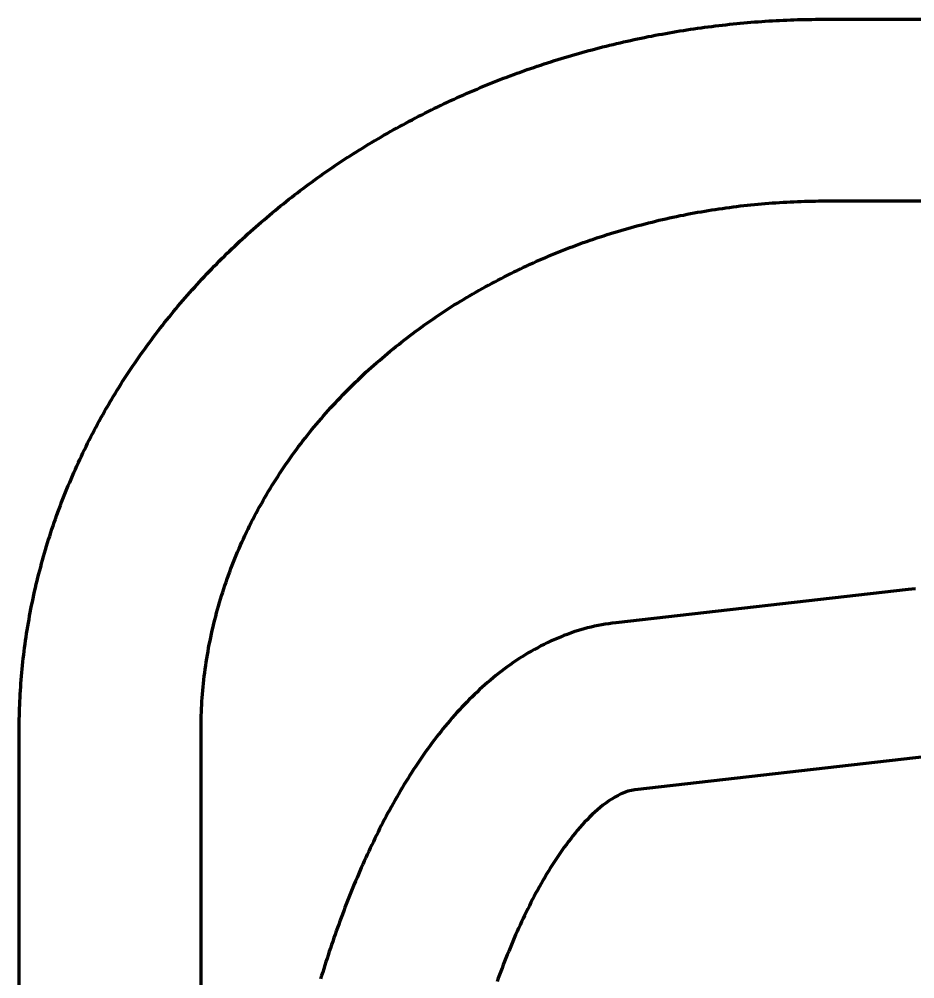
# Model space of a CAD drawing. Header units: millimetres. Extents: x 0 to 2382, y 0 to 420.
# Drawn here: x 134.36 to 146.87, y 332.59 to 346 of the extents above; entities that cross this region are included whole.
import ezdxf

# ---------------------------------------------------------------- set-up
doc = ezdxf.new("R2010")
doc.units = ezdxf.units.MM
doc.layers.add('01-VISIBLE', color=7, linetype='CONTINUOUS', lineweight=70)

msp = doc.modelspace()

# ---------------------------------------------------------------- linework, layer by layer
at = {"layer": '01-VISIBLE'}
for p, q in [((145.63, 346), (167.37, 346)), ((145.63, 343.46), (167.37, 343.46)), ((146.776, 338.033), (142.693, 337.567)), ((134.36, 331.462), (134.36, 336.07)), ((136.9, 331.462), (136.9, 336.07)), ((147.042, 335.698), (142.959, 335.232))]:
    msp.add_line(p, q, dxfattribs=at)
for points in [[(134.36, 336.07), (134.36, 336.12), (134.361, 336.17), (134.361, 336.22), (134.362, 336.27), (134.364, 336.32), (134.365, 336.37), (134.367, 336.42), (134.369, 336.47), (134.372, 336.52), (134.374, 336.57), (134.377, 336.62), (134.381, 336.67), (134.384, 336.72), (134.388, 336.77), (134.392, 336.82), (134.397, 336.87), (134.401, 336.919), (134.406, 336.969), (134.411, 337.019), (134.417, 337.069), (134.423, 337.118), (134.429, 337.168), (134.435, 337.218), (134.442, 337.267), (134.449, 337.317), (134.456, 337.367), (134.464, 337.416), (134.472, 337.465), (134.48, 337.515), (134.488, 337.564), (134.497, 337.614), (134.506, 337.663), (134.515, 337.712), (134.524, 337.761), (134.534, 337.81), (134.544, 337.859), (134.554, 337.908), (134.565, 337.957), (134.576, 338.006), (134.587, 338.055), (134.598, 338.104), (134.61, 338.152), (134.622, 338.201), (134.634, 338.249), (134.647, 338.298), (134.66, 338.346), (134.673, 338.395), (134.686, 338.443), (134.699, 338.491), (134.713, 338.539), (134.727, 338.587), (134.742, 338.635), (134.756, 338.683), (134.771, 338.731), (134.786, 338.779), (134.802, 338.826), (134.818, 338.874), (134.834, 338.921), (134.85, 338.968), (134.866, 339.016), (134.883, 339.063), (134.9, 339.11), (134.917, 339.157), (134.935, 339.204), (134.953, 339.251), (134.971, 339.297), (134.989, 339.344), (135.007, 339.39), (135.026, 339.437), (135.045, 339.483), (135.065, 339.529), (135.084, 339.575), (135.104, 339.621), (135.124, 339.667), (135.144, 339.713), (135.165, 339.759), (135.186, 339.804), (135.207, 339.85), (135.228, 339.895), (135.249, 339.94), (135.271, 339.985), (135.293, 340.03), (135.315, 340.075), (135.338, 340.12), (135.361, 340.164), (135.384, 340.209), (135.407, 340.253), (135.43, 340.297), (135.454, 340.342), (135.478, 340.386), (135.502, 340.429), (135.526, 340.473), (135.551, 340.517), (135.576, 340.56), (135.601, 340.604), (135.626, 340.647), (135.652, 340.69), (135.677, 340.733), (135.703, 340.776), (135.729, 340.818), (135.756, 340.861), (135.782, 340.903), (135.809, 340.945), (135.836, 340.988), (135.864, 341.029), (135.891, 341.071), (135.919, 341.113), (135.947, 341.155), (135.975, 341.196), (136.003, 341.237), (136.032, 341.278), (136.061, 341.319), (136.09, 341.36), (136.119, 341.401), (136.148, 341.441), (136.178, 341.482), (136.207, 341.522), (136.237, 341.562), (136.268, 341.602), (136.298, 341.642), (136.329, 341.681), (136.36, 341.721), (136.39, 341.76), (136.422, 341.799), (136.453, 341.838), (136.485, 341.877), (136.516, 341.916), (136.548, 341.954), (136.581, 341.993), (136.613, 342.031), (136.645, 342.069), (136.678, 342.107), (136.711, 342.144), (136.744, 342.182), (136.777, 342.219), (136.811, 342.257), (136.845, 342.294), (136.878, 342.331), (136.912, 342.367), (136.947, 342.404), (136.981, 342.44), (137.015, 342.477), (137.05, 342.513), (137.085, 342.549), (137.12, 342.584), (137.155, 342.62), (137.191, 342.655), (137.226, 342.69), (137.262, 342.726), (137.298, 342.76), (137.334, 342.795), (137.37, 342.83), (137.407, 342.864), (137.443, 342.898), (137.48, 342.932), (137.517, 342.966), (137.554, 343), (137.591, 343.033), (137.628, 343.067), (137.666, 343.1), (137.704, 343.133), (137.741, 343.166), (137.779, 343.198), (137.818, 343.231), (137.856, 343.263), (137.894, 343.295), (137.933, 343.327), (137.972, 343.359), (138.01, 343.39), (138.049, 343.421), (138.089, 343.453), (138.128, 343.484), (138.167, 343.514), (138.207, 343.545), (138.247, 343.576), (138.286, 343.606), (138.326, 343.636), (138.367, 343.666), (138.407, 343.696), (138.447, 343.725), (138.488, 343.755), (138.528, 343.784), (138.569, 343.813), (138.61, 343.842), (138.651, 343.87), (138.692, 343.899), (138.734, 343.927), (138.775, 343.955), (138.817, 343.983), (138.858, 344.011), (138.9, 344.038), (138.942, 344.066), (138.984, 344.093), (139.026, 344.12), (139.069, 344.146), (139.111, 344.173), (139.154, 344.199), (139.196, 344.226), (139.239, 344.252), (139.282, 344.278), (139.325, 344.303), (139.368, 344.329), (139.411, 344.354), (139.454, 344.379), (139.498, 344.404), (139.541, 344.429), (139.585, 344.453), (139.629, 344.478), (139.673, 344.502), (139.717, 344.526), (139.761, 344.549), (139.805, 344.573), (139.849, 344.596), (139.893, 344.62), (139.938, 344.643), (139.982, 344.665), (140.027, 344.688), (140.072, 344.711), (140.117, 344.733), (140.162, 344.755), (140.207, 344.777), (140.252, 344.798), (140.297, 344.82), (140.342, 344.841), (140.388, 344.862), (140.433, 344.883), (140.479, 344.904), (140.524, 344.924), (140.57, 344.945), (140.616, 344.965), (140.662, 344.985), (140.708, 345.005), (140.754, 345.024), (140.8, 345.044), (140.846, 345.063), (140.893, 345.082), (140.939, 345.101), (140.985, 345.119), (141.032, 345.138), (141.079, 345.156), (141.125, 345.174), (141.172, 345.192), (141.219, 345.209), (141.266, 345.227), (141.313, 345.244), (141.36, 345.261), (141.407, 345.278), (141.454, 345.295), (141.502, 345.311), (141.549, 345.327), (141.596, 345.343), (141.644, 345.359), (141.691, 345.375), (141.739, 345.391), (141.787, 345.406), (141.834, 345.421), (141.882, 345.436), (141.93, 345.451), (141.978, 345.465), (142.026, 345.479), (142.074, 345.494), (142.122, 345.508), (142.17, 345.521), (142.218, 345.535), (142.266, 345.548), (142.315, 345.561), (142.363, 345.574), (142.411, 345.587), (142.46, 345.6), (142.508, 345.612), (142.557, 345.624), (142.606, 345.636), (142.654, 345.648), (142.703, 345.66), (142.752, 345.671), (142.8, 345.683), (142.849, 345.694), (142.898, 345.704), (142.947, 345.715), (142.996, 345.726), (143.045, 345.736), (143.094, 345.746), (143.143, 345.756), (143.192, 345.765), (143.241, 345.775), (143.291, 345.784), (143.34, 345.793), (143.389, 345.802), (143.438, 345.811), (143.488, 345.819), (143.537, 345.828), (143.586, 345.836), (143.636, 345.844), (143.685, 345.851), (143.735, 345.859), (143.784, 345.866), (143.834, 345.873), (143.883, 345.88), (143.933, 345.887), (143.983, 345.894), (144.032, 345.9), (144.082, 345.906), (144.132, 345.912), (144.181, 345.918), (144.231, 345.923), (144.281, 345.929), (144.331, 345.934), (144.381, 345.939), (144.43, 345.944), (144.48, 345.948), (144.53, 345.953), (144.58, 345.957), (144.63, 345.961), (144.68, 345.965), (144.73, 345.968), (144.78, 345.972), (144.83, 345.975), (144.88, 345.978), (144.93, 345.981), (144.98, 345.983), (145.03, 345.986), (145.08, 345.988), (145.13, 345.99), (145.18, 345.992), (145.23, 345.994), (145.28, 345.995), (145.33, 345.996), (145.38, 345.998), (145.43, 345.998), (145.48, 345.999), (145.53, 346), (145.58, 346), (145.63, 346)], [(136.9, 336.07), (136.9, 336.12), (136.901, 336.17), (136.902, 336.22), (136.903, 336.27), (136.905, 336.32), (136.907, 336.37), (136.91, 336.42), (136.913, 336.47), (136.916, 336.52), (136.92, 336.57), (136.924, 336.62), (136.929, 336.67), (136.934, 336.72), (136.939, 336.77), (136.945, 336.82), (136.951, 336.869), (136.958, 336.919), (136.965, 336.969), (136.973, 337.018), (136.98, 337.068), (136.988, 337.117), (136.997, 337.167), (137.006, 337.216), (137.015, 337.265), (137.025, 337.314), (137.035, 337.363), (137.046, 337.412), (137.057, 337.461), (137.068, 337.51), (137.08, 337.559), (137.092, 337.608), (137.104, 337.656), (137.117, 337.705), (137.13, 337.753), (137.144, 337.801), (137.158, 337.849), (137.172, 337.897), (137.187, 337.945), (137.202, 337.993), (137.217, 338.041), (137.233, 338.088), (137.249, 338.136), (137.266, 338.183), (137.283, 338.23), (137.3, 338.277), (137.318, 338.324), (137.336, 338.371), (137.354, 338.418), (137.373, 338.464), (137.392, 338.51), (137.411, 338.557), (137.431, 338.603), (137.451, 338.649), (137.471, 338.694), (137.492, 338.74), (137.513, 338.786), (137.534, 338.831), (137.556, 338.876), (137.578, 338.921), (137.601, 338.966), (137.623, 339.01), (137.647, 339.055), (137.67, 339.099), (137.694, 339.143), (137.718, 339.187), (137.742, 339.231), (137.767, 339.275), (137.792, 339.318), (137.817, 339.362), (137.843, 339.405), (137.868, 339.448), (137.895, 339.49), (137.921, 339.533), (137.948, 339.575), (137.975, 339.617), (138.002, 339.659), (138.03, 339.701), (138.058, 339.743), (138.086, 339.784), (138.115, 339.825), (138.144, 339.866), (138.173, 339.907), (138.202, 339.948), (138.232, 339.988), (138.262, 340.028), (138.292, 340.068), (138.323, 340.108), (138.353, 340.147), (138.385, 340.187), (138.416, 340.226), (138.447, 340.265), (138.479, 340.304), (138.511, 340.342), (138.544, 340.38), (138.576, 340.418), (138.609, 340.456), (138.642, 340.494), (138.675, 340.531), (138.709, 340.569), (138.743, 340.606), (138.777, 340.642), (138.811, 340.679), (138.846, 340.715), (138.88, 340.751), (138.915, 340.787), (138.951, 340.823), (138.986, 340.858), (139.022, 340.894), (139.058, 340.929), (139.094, 340.963), (139.13, 340.998), (139.166, 341.032), (139.203, 341.066), (139.24, 341.1), (139.277, 341.134), (139.315, 341.167), (139.352, 341.2), (139.39, 341.233), (139.428, 341.266), (139.466, 341.298), (139.505, 341.331), (139.543, 341.363), (139.582, 341.394), (139.621, 341.426), (139.66, 341.457), (139.699, 341.488), (139.739, 341.519), (139.779, 341.55), (139.819, 341.58), (139.859, 341.61), (139.899, 341.64), (139.939, 341.67), (139.98, 341.699), (140.021, 341.728), (140.062, 341.757), (140.103, 341.786), (140.144, 341.814), (140.185, 341.842), (140.227, 341.87), (140.269, 341.898), (140.311, 341.926), (140.353, 341.953), (140.395, 341.98), (140.437, 342.007), (140.48, 342.033), (140.522, 342.059), (140.565, 342.085), (140.608, 342.111), (140.651, 342.137), (140.695, 342.162), (140.738, 342.187), (140.782, 342.212), (140.825, 342.237), (140.869, 342.261), (140.913, 342.285), (140.957, 342.309), (141.001, 342.332), (141.046, 342.356), (141.09, 342.379), (141.135, 342.402), (141.179, 342.424), (141.224, 342.447), (141.269, 342.469), (141.314, 342.491), (141.359, 342.513), (141.405, 342.534), (141.45, 342.555), (141.496, 342.576), (141.541, 342.597), (141.587, 342.617), (141.633, 342.637), (141.679, 342.657), (141.725, 342.677), (141.771, 342.697), (141.818, 342.716), (141.864, 342.735), (141.91, 342.753), (141.957, 342.772), (142.004, 342.79), (142.05, 342.808), (142.097, 342.826), (142.144, 342.843), (142.191, 342.861), (142.238, 342.878), (142.286, 342.894), (142.333, 342.911), (142.38, 342.927), (142.428, 342.943), (142.475, 342.959), (142.523, 342.975), (142.571, 342.99), (142.619, 343.005), (142.667, 343.02), (142.714, 343.034), (142.762, 343.049), (142.811, 343.063), (142.859, 343.077), (142.907, 343.09), (142.955, 343.103), (143.004, 343.117), (143.052, 343.129), (143.101, 343.142), (143.149, 343.154), (143.198, 343.166), (143.247, 343.178), (143.295, 343.19), (143.344, 343.201), (143.393, 343.212), (143.442, 343.223), (143.491, 343.234), (143.54, 343.244), (143.589, 343.255), (143.638, 343.264), (143.687, 343.274), (143.737, 343.283), (143.786, 343.293), (143.835, 343.302), (143.884, 343.31), (143.934, 343.319), (143.983, 343.327), (144.033, 343.335), (144.082, 343.343), (144.132, 343.35), (144.181, 343.357), (144.231, 343.364), (144.281, 343.371), (144.33, 343.377), (144.38, 343.384), (144.43, 343.39), (144.48, 343.395), (144.53, 343.401), (144.579, 343.406), (144.629, 343.411), (144.679, 343.416), (144.729, 343.42), (144.779, 343.425), (144.829, 343.429), (144.879, 343.433), (144.929, 343.436), (144.979, 343.439), (145.029, 343.442), (145.079, 343.445), (145.129, 343.448), (145.179, 343.45), (145.229, 343.452), (145.279, 343.454), (145.329, 343.456), (145.379, 343.457), (145.43, 343.458), (145.48, 343.459), (145.53, 343.46), (145.58, 343.46), (145.63, 343.46)], [(146.877, 338.043), (146.826, 338.038), (146.776, 338.033)], [(142.693, 337.567), (142.643, 337.561), (142.594, 337.554), (142.544, 337.546), (142.495, 337.538), (142.445, 337.528), (142.396, 337.518), (142.348, 337.506), (142.299, 337.494), (142.25, 337.481), (142.202, 337.467), (142.154, 337.453), (142.106, 337.438), (142.059, 337.421), (142.012, 337.404), (141.965, 337.387), (141.918, 337.368), (141.872, 337.349), (141.826, 337.329), (141.78, 337.309), (141.735, 337.287), (141.69, 337.265), (141.645, 337.243), (141.601, 337.219), (141.557, 337.195), (141.513, 337.171), (141.47, 337.145), (141.427, 337.119), (141.384, 337.093), (141.342, 337.066), (141.3, 337.038), (141.259, 337.01), (141.217, 336.981), (141.177, 336.952), (141.136, 336.922), (141.096, 336.892), (141.057, 336.861), (141.018, 336.83), (140.979, 336.798), (140.94, 336.766), (140.902, 336.734), (140.864, 336.701), (140.827, 336.667), (140.79, 336.633), (140.754, 336.599), (140.717, 336.564), (140.681, 336.529), (140.646, 336.494), (140.611, 336.458), (140.576, 336.422), (140.542, 336.386), (140.507, 336.349), (140.474, 336.312), (140.44, 336.274), (140.407, 336.237), (140.375, 336.199), (140.342, 336.16), (140.31, 336.122), (140.278, 336.083), (140.247, 336.044), (140.216, 336.005), (140.185, 335.965), (140.155, 335.925), (140.125, 335.885), (140.095, 335.845), (140.065, 335.804), (140.036, 335.763), (140.007, 335.722), (139.979, 335.681), (139.95, 335.64), (139.922, 335.598), (139.894, 335.556), (139.867, 335.515), (139.84, 335.472), (139.813, 335.43), (139.786, 335.388), (139.76, 335.345), (139.734, 335.302), (139.708, 335.259), (139.682, 335.216), (139.657, 335.173), (139.632, 335.129), (139.607, 335.086), (139.582, 335.042), (139.558, 334.998), (139.534, 334.954), (139.51, 334.91), (139.487, 334.866), (139.463, 334.822), (139.44, 334.777), (139.417, 334.733), (139.394, 334.688), (139.372, 334.643), (139.349, 334.598), (139.327, 334.553), (139.306, 334.508), (139.284, 334.463), (139.263, 334.417), (139.241, 334.372), (139.22, 334.327), (139.199, 334.281), (139.179, 334.235), (139.158, 334.189), (139.138, 334.143), (139.118, 334.098), (139.098, 334.051), (139.079, 334.005), (139.059, 333.959), (139.04, 333.913), (139.021, 333.866), (139.002, 333.82), (138.983, 333.773), (138.965, 333.727), (138.946, 333.68), (138.928, 333.634), (138.91, 333.587), (138.892, 333.54), (138.875, 333.493), (138.857, 333.446), (138.84, 333.399), (138.823, 333.352), (138.806, 333.305), (138.789, 333.257), (138.772, 333.21), (138.755, 333.163), (138.739, 333.115), (138.723, 333.068), (138.707, 333.02), (138.691, 332.973), (138.675, 332.925), (138.66, 332.878), (138.644, 332.83), (138.629, 332.782), (138.614, 332.734), (138.599, 332.687), (138.584, 332.639), (138.569, 332.591)], [(142.959, 335.232), (142.91, 335.224), (142.861, 335.212), (142.814, 335.195), (142.768, 335.176), (142.723, 335.154), (142.679, 335.13), (142.636, 335.104), (142.594, 335.077), (142.553, 335.048), (142.513, 335.017), (142.474, 334.986), (142.436, 334.953), (142.399, 334.92), (142.362, 334.886), (142.326, 334.851), (142.291, 334.815), (142.257, 334.779), (142.223, 334.742), (142.19, 334.705), (142.157, 334.667), (142.125, 334.629), (142.093, 334.59), (142.062, 334.55), (142.032, 334.511), (142.002, 334.471), (141.972, 334.43), (141.943, 334.39), (141.914, 334.348), (141.886, 334.307), (141.858, 334.265), (141.831, 334.224), (141.804, 334.181), (141.777, 334.139), (141.751, 334.096), (141.725, 334.053), (141.7, 334.01), (141.674, 333.967), (141.65, 333.924), (141.625, 333.88), (141.601, 333.836), (141.577, 333.792), (141.554, 333.748), (141.53, 333.703), (141.507, 333.659), (141.485, 333.614), (141.462, 333.569), (141.44, 333.525), (141.419, 333.479), (141.397, 333.434), (141.376, 333.389), (141.355, 333.343), (141.334, 333.298), (141.314, 333.252), (141.293, 333.206), (141.273, 333.16), (141.254, 333.114), (141.234, 333.068), (141.215, 333.022), (141.196, 332.976), (141.177, 332.929), (141.158, 332.883), (141.14, 332.836), (141.121, 332.79), (141.103, 332.743), (141.086, 332.696), (141.068, 332.649), (141.051, 332.602), (141.034, 332.555)]]:
    msp.add_lwpolyline(points, dxfattribs=at)

doc.saveas('drawing.dxf')
